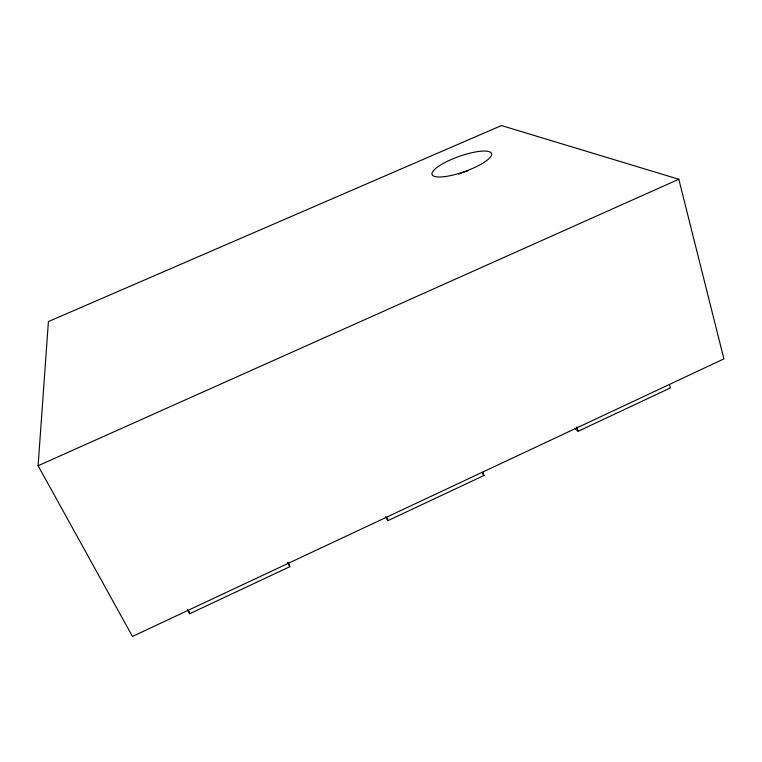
<?xml version="1.0" encoding="UTF-8"?>
<svg xmlns="http://www.w3.org/2000/svg" width="762" height="762" viewBox="0 0 762 762"><rect width="100%" height="100%" fill="white"/><g stroke="black" fill="none" stroke-linecap="round" stroke-linejoin="round"><path stroke-width="1.14" d="M38.1 465.734L48.406 321.583L501.444 125.549L678.809 179.251L723.9 358.883L132.474 636.451L38.1 465.734L678.809 179.251M187.452 609.59L189.633 613.762L289.827 566.699L288.141 562.289M385.505 516.598L387.934 520.617L484.022 475.478L482.841 472.25M574.577 428.187L578.148 431.263L670.379 387.934L669.474 384.658M482.479 473.688L484.022 475.478M287.855 562.48L289.827 566.699M386.61 517.417L387.934 520.617M576.767 426.92L578.148 431.263M189.186 611.429L189.633 613.762M458.629 174.127A31.356 8.458 -19.3 0 1 461.782 172.879M462.848 172.488A31.356 8.458 -19.3 0 1 468.259 170.659M445.237 176.555A31.547 8.068 -19.5 0 0 491.595 154.8A31.547 8.068 -19.5 0 0 448.542 160.744A31.547 8.068 -19.5 0 0 445.237 176.555"/></g></svg>
